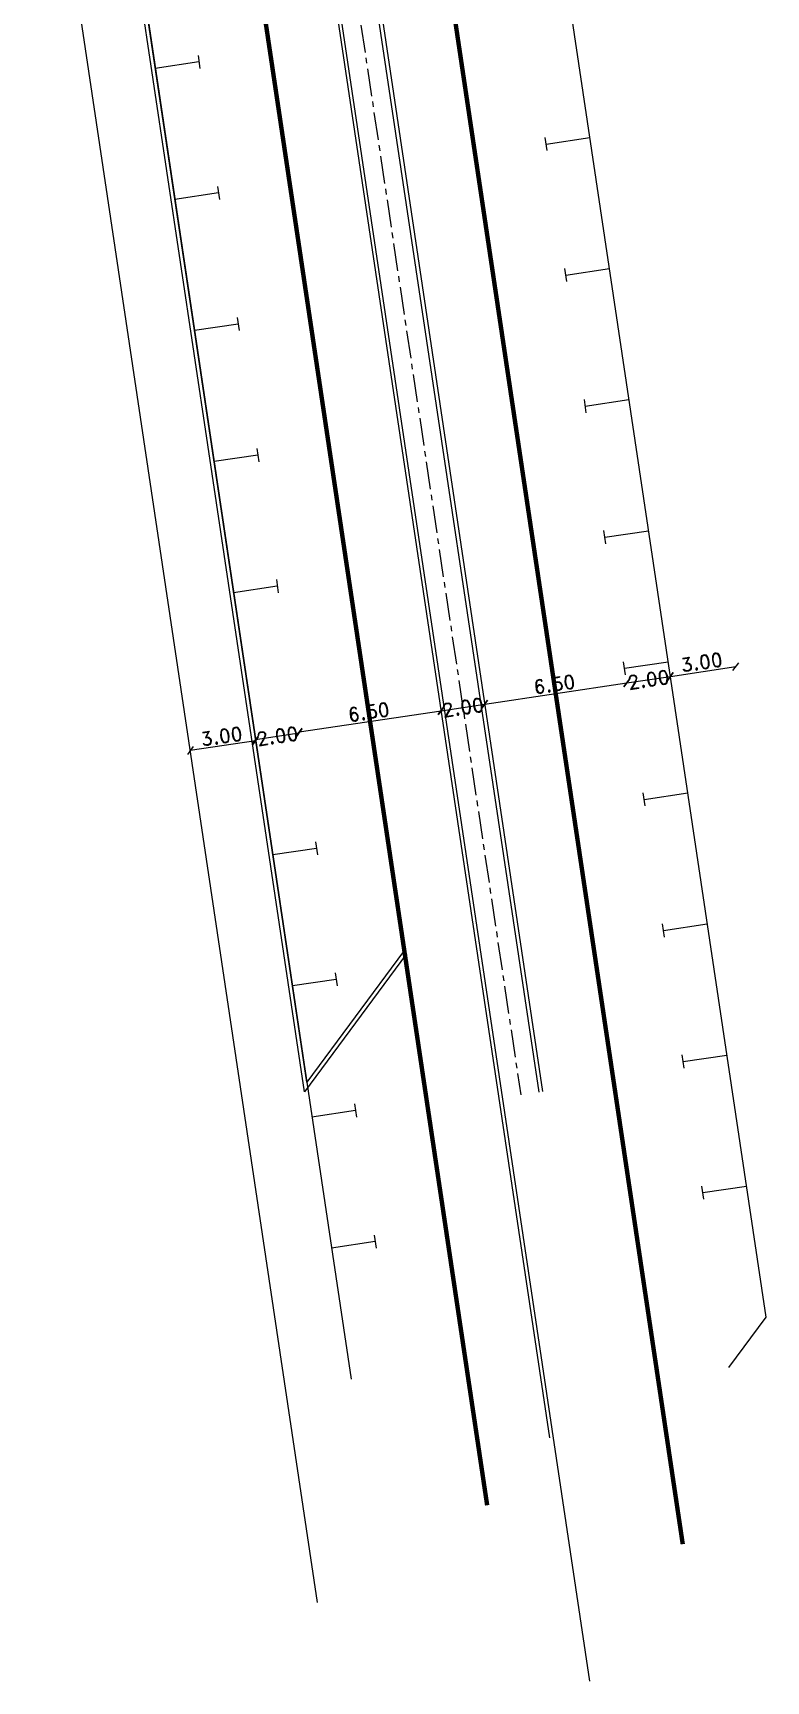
# Model space of a CAD drawing. Extents: x 183304 to 184528, y 666784 to 667526.
# Drawn here: x 183590.6 to 183623.8, y 666877.4 to 666952 of the extents above; entities that cross this region are included whole.
import ezdxf

# ---------------------------------------------------------------- set-up
doc = ezdxf.new("R2010")
doc.units = 0
doc.linetypes.add('1-1', pattern=[2, 1, -1])
doc.linetypes.add('CENTER', pattern=[2, 1.25, -0.25, 0.25, -0.25])
for name, color, linetype in [('cl', 1, 'CENTER'), ('D-Borderline', 150, 'Continuous'), ('D-Dim', 7, 'Continuous'), ('D-EV-INSIDE', 2, 'Continuous'), ('D-Nativ', 7, '1-1'), ('D-Park', 3, 'Continuous'), ('D-Road', 7, 'Continuous')]:
    doc.layers.add(name, color=color, linetype=linetype)
doc.styles.add('r', font='romand')
doc.dimstyles.new('tik', dxfattribs={"dimscale": 1.25, "dimtxt": 0.5, "dimasz": 0.25, "dimexe": 0, "dimexo": 0, "dimgap": 0.09, "dimtad": 1, "dimzin": 0, "dimdsep": 46, "dimtxsty": 'r', "dimblk1": 'OBLIQUE', "dimblk2": 'OBLIQUE', "dimsah": 1, "dimcen": 0.09, "dimse1": 1, "dimse2": 1, "dimclrd": 256, "dimclrt": 256, "dimadec": 0, "dimazin": 0, "dimtfac": 1, "dimtix": 1, "dimtmove": 2, "dimatfit": 3, "dimldrblk": 'OBLIQUE', "dimfxl": 1, "dimtolj": 1, "dimtzin": 0, "dimarcsym": 0})

# ---------------------------------------------------------------- blocks, each defined once
blk = doc.blocks.new('_Oblique')
at = {"color": 0, "linetype": 'ByBlock', "lineweight": -2}
blk.add_line((-0.5, -0.5), (0.5, 0.5), dxfattribs=at)
blk = doc.blocks.new('*D54')
at = {"layer": 'D-Dim', "lineweight": -2, "transparency": 16777216}
blk.add_line((183600.679, 666920.003), (183602.657, 666920.298), dxfattribs=at)
at = {"layer": 'DEFPOINTS', "color": 0, "transparency": 16777216}
for p in [(183602.656, 666920.304), (183600.722, 666919.713), (183602.657, 666920.298)]:
    blk.add_point(p, dxfattribs=at)
at = {"layer": 'D-Dim', "lineweight": -2, "transparency": 16777216, "xscale": 0.3125, "yscale": 0.3125, "zscale": 0.3125}
for p, rotation in [((183602.657, 666920.298), 8.499070438570417), ((183600.679, 666920.003), 188.4990704385704)]:
    blk.add_blockref('_Oblique', p, dxfattribs=dict(at, rotation=rotation))
at = {"layer": 'D-Dim', "transparency": 16777216, "insert": (183601.668, 666920.15), "char_height": 0.625, "attachment_point": 5, "rotation": 8.49907, "style": 'r'}
blk.add_mtext('\\A1;2.00', dxfattribs=at)
blk = doc.blocks.new('*D55')
at = {"layer": 'D-Dim', "lineweight": -2, "transparency": 16777216}
blk.add_line((183602.65, 666920.341), (183609.079, 666921.302), dxfattribs=at)
at = {"layer": 'DEFPOINTS', "color": 0, "transparency": 16777216}
for p in [(183609.079, 666921.302), (183609.079, 666921.302), (183602.65, 666920.341)]:
    blk.add_point(p, dxfattribs=at)
at = {"layer": 'D-Dim', "lineweight": -2, "transparency": 16777216, "xscale": 0.3125, "yscale": 0.3125, "zscale": 0.3125}
for p, rotation in [((183609.079, 666921.302), 8.499070438570417), ((183602.65, 666920.341), 188.4990704385704)]:
    blk.add_blockref('_Oblique', p, dxfattribs=dict(at, rotation=rotation))
at = {"layer": 'D-Dim', "transparency": 16777216, "insert": (183605.802, 666921.242), "char_height": 0.625, "attachment_point": 5, "rotation": 8.49907, "style": 'r'}
blk.add_mtext('\\A1;6.50', dxfattribs=at)
blk = doc.blocks.new('*D56')
at = {"layer": 'D-Dim', "lineweight": -2, "transparency": 16777216}
blk.add_line((183609.079, 666921.301), (183611.057, 666921.596), dxfattribs=at)
at = {"layer": 'DEFPOINTS', "color": 0, "transparency": 16777216}
for p in [(183609.079, 666921.302), (183611.057, 666921.597), (183611.057, 666921.596)]:
    blk.add_point(p, dxfattribs=at)
at = {"layer": 'D-Dim', "lineweight": -2, "transparency": 16777216, "xscale": 0.3125, "yscale": 0.3125, "zscale": 0.3125}
for p, rotation in [((183609.079, 666921.301), 188.4990704385704), ((183611.057, 666921.596), 8.499070438570417)]:
    blk.add_blockref('_Oblique', p, dxfattribs=dict(at, rotation=rotation))
at = {"layer": 'D-Dim', "transparency": 16777216, "insert": (183610.068, 666921.448), "char_height": 0.625, "attachment_point": 5, "rotation": 8.49907, "style": 'r'}
blk.add_mtext('\\A1;2.00', dxfattribs=at)
blk = doc.blocks.new('*D57')
at = {"layer": 'D-Dim', "lineweight": -2, "transparency": 16777216}
blk.add_line((183611.057, 666921.597), (183617.486, 666922.558), dxfattribs=at)
at = {"layer": 'DEFPOINTS', "color": 0, "transparency": 16777216}
for p in [(183617.486, 666922.558), (183617.486, 666922.558), (183611.057, 666921.597)]:
    blk.add_point(p, dxfattribs=at)
at = {"layer": 'D-Dim', "lineweight": -2, "transparency": 16777216, "xscale": 0.3125, "yscale": 0.3125, "zscale": 0.3125}
for p, rotation in [((183617.486, 666922.558), 8.499070438570417), ((183611.057, 666921.597), 188.4990704385704)]:
    blk.add_blockref('_Oblique', p, dxfattribs=dict(at, rotation=rotation))
at = {"layer": 'D-Dim', "transparency": 16777216, "insert": (183614.209, 666922.498), "char_height": 0.625, "attachment_point": 5, "rotation": 8.49907, "style": 'r'}
blk.add_mtext('\\A1;6.50', dxfattribs=at)
blk = doc.blocks.new('*D58')
at = {"layer": 'D-Dim', "lineweight": -2, "transparency": 16777216}
blk.add_line((183617.486, 666922.558), (183619.464, 666922.854), dxfattribs=at)
at = {"layer": 'DEFPOINTS', "color": 0, "transparency": 16777216}
for p in [(183617.486, 666922.558), (183619.464, 666922.854), (183619.464, 666922.854)]:
    blk.add_point(p, dxfattribs=at)
at = {"layer": 'D-Dim', "lineweight": -2, "transparency": 16777216, "xscale": 0.3125, "yscale": 0.3125, "zscale": 0.3125}
for p, rotation in [((183617.486, 666922.558), 188.4990704385704), ((183619.464, 666922.854), 8.499070438570417)]:
    blk.add_blockref('_Oblique', p, dxfattribs=dict(at, rotation=rotation))
at = {"layer": 'D-Dim', "transparency": 16777216, "insert": (183618.475, 666922.706), "char_height": 0.625, "attachment_point": 5, "rotation": 8.49907, "style": 'r'}
blk.add_mtext('\\A1;2.00', dxfattribs=at)
blk = doc.blocks.new('pk1')
for p, q in [((-0.3, 2), (0.3, 2)), ((0, 2), (0, 0))]:
    blk.add_line(p, q)
blk = doc.blocks.new('*D59')
at = {"layer": 'D-Dim', "lineweight": -2, "transparency": 16777216}
blk.add_line((183600.688, 666919.942), (183597.721, 666919.499), dxfattribs=at)
at = {"layer": 'DEFPOINTS', "color": 0, "transparency": 16777216}
for p in [(183597.721, 666919.499), (183597.823, 666918.817), (183600.789, 666919.26)]:
    blk.add_point(p, dxfattribs=at)
at = {"layer": 'D-Dim', "lineweight": -2, "transparency": 16777216, "xscale": 0.3125, "yscale": 0.3125, "zscale": 0.3125}
for p, rotation in [((183597.721, 666919.499), 188.4990704384734), ((183600.688, 666919.942), 8.499070438473337)]:
    blk.add_blockref('_Oblique', p, dxfattribs=dict(at, rotation=rotation))
at = {"layer": 'D-Dim', "transparency": 16777216, "insert": (183599.141, 666920.141), "char_height": 0.625, "attachment_point": 5, "rotation": 8.49907, "style": 'r'}
blk.add_mtext('\\A1;3.00', dxfattribs=at)
blk = doc.blocks.new('*D61')
at = {"layer": 'D-Dim', "lineweight": -2, "transparency": 16777216}
blk.add_line((183619.464, 666922.854), (183622.431, 666923.297), dxfattribs=at)
at = {"layer": 'DEFPOINTS', "color": 0, "transparency": 16777216}
for p in [(183618.816, 666927.187), (183621.783, 666927.63), (183622.431, 666923.297)]:
    blk.add_point(p, dxfattribs=at)
at = {"layer": 'D-Dim', "lineweight": -2, "transparency": 16777216, "xscale": 0.3125, "yscale": 0.3125, "zscale": 0.3125}
for p, rotation in [((183622.431, 666923.297), 8.499239503912795), ((183619.464, 666922.854), 188.4992395039128)]:
    blk.add_blockref('_Oblique', p, dxfattribs=dict(at, rotation=rotation))
at = {"layer": 'D-Dim', "transparency": 16777216, "insert": (183620.884, 666923.496), "char_height": 0.625, "attachment_point": 5, "rotation": 8.49924, "style": 'r'}
blk.add_mtext('\\A1;3.00', dxfattribs=at)

msp = doc.modelspace()

# ---------------------------------------------------------------- linework, layer by layer
at = {"layer": 'cl'}
msp.add_line((183604.564, 666958.278), (183612.688, 666903.916), dxfattribs=at)
at = {"layer": 'D-Borderline'}
msp.add_line((183603.484, 666880.931), (183590.597, 666967.169), dxfattribs=at)
at = {"layer": 'D-EV-INSIDE'}
for p, q in [((183615.815, 666877.373), (183600.777, 666978.006)), ((183605.153, 666959.953), (183613.509, 666904.039))]:
    msp.add_line(p, q, dxfattribs=at)
msp.add_lwpolyline([(183607.509, 666910.294), (183602.89, 666904.053), (183598.513, 666933.341), (183594.187, 666962.294), (183595.859, 666964.553)], dxfattribs=at)
at = {"layer": 'D-Nativ', "const_width": 0.2, "flags": 128}
for points in [[(183611.168, 666885.331), (183598.756, 666968.388)], [(183607.82, 666965.249), (183620.026, 666883.571)]]:
    msp.add_lwpolyline(points, dxfattribs=at)
at = {"layer": 'D-Road'}
for p, q in [((183600.609, 666977.981), (183613.998, 666888.387)), ((183594.365, 666962.249), (183605.007, 666891.04)), ((183605.321, 666959.978), (183613.677, 666904.064)), ((183622.116, 666891.574), (183623.798, 666893.848))]:
    msp.add_line(p, q, dxfattribs=at)
for points in [[(183623.798, 666893.848), (183613.157, 666965.057), (183610.883, 666966.74), (183610.092, 666972.036)], [(183607.372, 666910.395), (183602.998, 666904.484), (183598.682, 666933.366), (183594.365, 666962.249), (183596.039, 666964.511)]]:
    msp.add_lwpolyline(points, dxfattribs=at)

# ---------------------------------------------------------------- block references
at = {"layer": 'D-Park'}
for p, rotation in [((183596.139, 666950.381), 278.4992395047981), ((183615.817, 666947.255), 98.49923950479813), ((183597.026, 666944.447), 278.4992395047981), ((183616.704, 666941.321), 98.49923950479813), ((183597.912, 666938.513), 278.4992395047981), ((183617.591, 666935.387), 98.49923950479813), ((183598.799, 666932.579), 278.4992395047981), ((183618.478, 666929.453), 98.49923950479813), ((183599.686, 666926.645), 278.4992395047981), ((183619.364, 666923.519), 98.49923950479813), ((183620.251, 666917.584), 98.49923950479813), ((183601.46, 666914.776), 278.4992395047981), ((183621.138, 666911.65), 98.49923950479813), ((183602.346, 666908.842), 278.4992395047981), ((183622.025, 666905.716), 98.49923950479813), ((183603.233, 666902.908), 278.4992395047981), ((183622.912, 666899.782), 98.49923950479813), ((183604.12, 666896.974), 278.4992395047981)]:
    msp.add_blockref('pk1', p, dxfattribs=dict(at, rotation=rotation))

# ---------------------------------------------------------------- dimensions: what is measured, and where the dimension line sits
at = {"layer": 'D-Dim'}
for p1, p2, distance, picture, middle in [((183618.816, 666927.187), (183621.783, 666927.63), -4.381, '*D61', (183620.884, 666923.496)), ((183600.789, 666919.26), (183597.823, 666918.817), -0.69, '*D59', (183599.141, 666920.141))]:
    dim = msp.add_aligned_dim(p1=p1, p2=p2, distance=distance, dimstyle='tik', dxfattribs=at)
    dim.commit()
    dim.dimension.update_dxf_attribs({"geometry": picture, "text_midpoint": middle})
for base, p1, p2, picture, middle in [((183617.486, 666922.558), (183611.057, 666921.597), (183617.486, 666922.558), '*D57', (183614.209, 666922.498)), ((183609.079, 666921.302), (183602.65, 666920.341), (183609.079, 666921.302), '*D55', (183605.802, 666921.242))]:
    dim = msp.add_linear_dim(base=base, p1=p1, p2=p2, angle=188.49907, dimstyle='tik', dxfattribs=at)
    dim.commit()
    dim.dimension.update_dxf_attribs({"geometry": picture, "text_midpoint": middle})
for base, p1, p2, picture, middle in [((183619.464, 666922.854), (183617.486, 666922.558), (183619.464, 666922.854), '*D58', (183618.475, 666922.706)), ((183611.057, 666921.596), (183609.079, 666921.302), (183611.057, 666921.597), '*D56', (183610.068, 666921.448)), ((183602.657, 666920.298), (183600.722, 666919.713), (183602.656, 666920.304), '*D54', (183601.668, 666920.15))]:
    dim = msp.add_linear_dim(base=base, p1=p1, p2=p2, angle=188.49907, dimstyle='tik', dxfattribs=at)
    dim.commit()
    dim.dimension.update_dxf_attribs({"geometry": picture, "text_midpoint": middle, "dimtype": 160})

doc.saveas('drawing.dxf')
